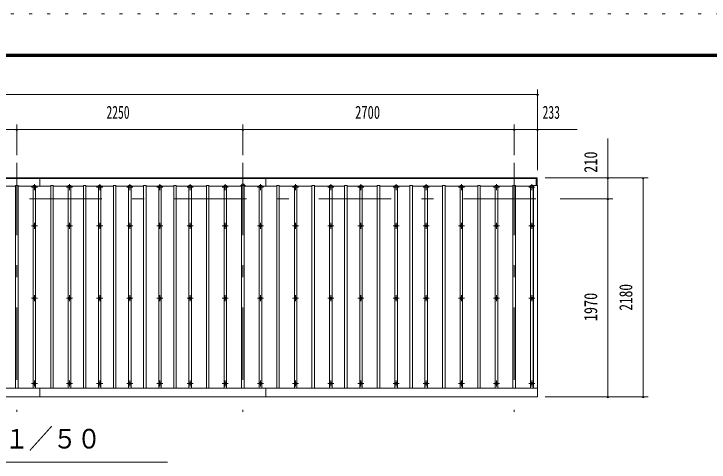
# Model space of a CAD drawing. Units: millimetres, scale not verified. Extents: x -25857 to 25867, y -10500 to 10500.
# Drawn here: x 3216 to 10134, y 6038 to 10500 of the extents above; entities that cross this region are included whole.
import ezdxf
from ezdxf.enums import TextEntityAlignment as Align

# ---------------------------------------------------------------- set-up
doc = ezdxf.new("R2010")
doc.units = ezdxf.units.MM
doc.header["$LTSCALE"] = 60
doc.linetypes.add('USER3', pattern=[24, 12, -5, 2, -5])
doc.linetypes.add('USER4', pattern=[3, 0.5, -2.5])
for name, color, linetype, lineweight in [('0-2_1-05BOLD', 7, 'Continuous', 18), ('0-3_1-25CENTER', 3, 'USER3', 18), ('0-4_1-45THIN', 4, 'Continuous', 18), ('0-5_1-55DIM', 3, 'Continuous', 18), ('0-C_F-F1PAPER', 5, 'Continuous', 18), ('0-D_F-E_J_ADD', 5, 'USER4', 18)]:
    doc.layers.add(name, color=color, linetype=linetype, lineweight=lineweight)
doc.styles.add('ＭＳ ゴシック', font='')
doc.styles.get('ＭＳ ゴシック').set_extended_font_data('MS Gothic')

msp = doc.modelspace()

# ---------------------------------------------------------------- linework, layer by layer
at = {"layer": '0-2_1-05BOLD'}
for p, q in [((-2223.67, 8862.67), (8412.33, 8862.67)), ((3474.33, 8867.67), (3474.33, 8784.63)), ((5724.33, 8867.67), (5724.33, 8784.63)), ((8412.33, 8790.67), (8412.33, 8867.67)), ((8422.33, 8790.67), (8422.33, 8867.67)), ((8387.33, 8790.67), (8427.33, 8790.67)), ((8387.33, 6773.43), (8387.33, 8790.67)), ((-2238.67, 6773.43), (8427.33, 6773.43)), ((3474.33, 6773.43), (3474.33, 6687.67)), ((5724.33, 6773.43), (5724.33, 6687.67))]:
    msp.add_line(p, q, dxfattribs=at)
for points in [[(-2233.67, 8790.67), (-2233.67, 8867.67), (8422.33, 8867.67)], [(-2238.67, 6687.67), (8427.33, 6687.67), (8427.33, 8790.67)]]:
    msp.add_lwpolyline(points, dxfattribs=at)
for centre in [(3419.33, 8390.17), (3769.33, 8390.17), (4069.33, 8390.17), (4369.33, 8390.17), (4669.33, 8390.17), (4969.33, 8390.17), (5319.33, 8390.17), (5669.33, 8390.17), (6019.33, 8390.17), (6369.33, 8390.17), (6669.33, 8390.17), (7019.33, 8390.17), (7319.33, 8390.17), (7669.33, 8390.17), (8019.33, 8390.17), (8369.33, 8390.17), (3419.33, 7668.51), (3769.33, 7668.51), (4069.33, 7668.51), (4369.33, 7668.51), (4669.33, 7668.51), (4969.33, 7668.51), (5319.33, 7668.51), (5669.33, 7668.51), (6019.33, 7668.51), (6369.33, 7668.51), (6669.33, 7668.51), (7019.33, 7668.51), (7319.33, 7668.51), (7669.33, 7668.51), (8019.33, 7668.51), (8369.33, 7668.51), (3419.33, 6820.85), (3769.33, 6820.85), (4069.33, 6820.85), (4369.33, 6820.85), (4669.33, 6820.85), (4969.33, 6820.85), (5319.33, 6820.85), (5669.33, 6820.85), (6019.33, 6820.85), (6369.33, 6820.85), (6669.33, 6820.85), (7019.33, 6820.85), (7319.33, 6820.85), (7669.33, 6820.85), (8019.33, 6820.85), (8369.33, 6820.85)]:
    msp.add_circle(centre, 10, dxfattribs=at)
for centre, radius, start, end in [((5494.33, 8792.15), 15, 326.44154, 213.55197), ((3419.33, 8765.7), 14.5, 46.39838, 133.60162), ((3419.33, 8786.71), 14.5, 226.3961, 313.6039), ((3769.33, 8765.7), 14.5, 46.39838, 133.60162), ((3769.33, 8786.71), 14.5, 226.3961, 313.6039), ((4069.33, 8765.7), 14.5, 46.39838, 133.60162), ((4069.33, 8786.71), 14.5, 226.3961, 313.6039), ((4369.33, 8765.7), 14.5, 46.39838, 133.60162), ((4369.33, 8786.71), 14.5, 226.3961, 313.6039), ((4669.33, 8765.7), 14.5, 46.39838, 133.60162), ((4669.33, 8786.71), 14.5, 226.3961, 313.6039), ((4969.33, 8765.7), 14.5, 46.39838, 133.60162), ((4969.33, 8786.71), 14.5, 226.3961, 313.6039), ((5319.33, 8765.7), 14.5, 46.39838, 133.60162), ((5319.33, 8786.71), 14.5, 226.3961, 313.6039), ((5669.33, 8765.7), 14.5, 46.39838, 133.60162), ((5669.33, 8786.71), 14.5, 226.3961, 313.6039), ((6019.33, 8765.7), 14.5, 46.39838, 133.60162), ((6019.33, 8786.71), 14.5, 226.3961, 313.6039), ((6369.33, 8765.7), 14.5, 46.39838, 133.60162), ((6369.33, 8786.71), 14.5, 226.3961, 313.6039), ((6669.33, 8765.7), 14.5, 46.39838, 133.60162), ((6669.33, 8786.71), 14.5, 226.3961, 313.6039), ((7019.33, 8765.7), 14.5, 46.39838, 133.60162), ((7019.33, 8786.71), 14.5, 226.3961, 313.6039), ((7319.33, 8765.7), 14.5, 46.39838, 133.60162), ((7319.33, 8786.71), 14.5, 226.3961, 313.6039), ((7669.33, 8765.7), 14.5, 46.39838, 133.60162), ((7669.33, 8786.71), 14.5, 226.3961, 313.6039), ((8019.33, 8765.7), 14.5, 46.39838, 133.60162), ((8019.33, 8786.71), 14.5, 226.3961, 313.6039), ((8369.33, 8765.7), 14.5, 46.39838, 133.60162), ((8369.33, 8786.71), 14.5, 226.3961, 313.6039)]:
    msp.add_arc(centre, radius, start, end, dxfattribs=at)
at = {"layer": '0-3_1-25CENTER'}
for p, q in [((3244.33, 9017.67), (3244.33, 6537.67)), ((5494.33, 9017.67), (5494.33, 6537.67)), ((8194.33, 9017.67), (8194.33, 6537.67)), ((3419.33, 8806.2), (3419.33, 8746.2)), ((3769.33, 8806.2), (3769.33, 8746.2)), ((4069.33, 8806.2), (4069.33, 8746.2)), ((4369.33, 8806.2), (4369.33, 8746.2)), ((4669.33, 8806.2), (4669.33, 8746.2)), ((4969.33, 8806.2), (4969.33, 8746.2)), ((5319.33, 8806.2), (5319.33, 8746.2)), ((5469.33, 8792.15), (5519.33, 8792.15)), ((5669.33, 8806.2), (5669.33, 8746.2)), ((6019.33, 8806.2), (6019.33, 8746.2)), ((6369.33, 8806.2), (6369.33, 8746.2)), ((6669.33, 8806.2), (6669.33, 8746.2)), ((7019.33, 8806.2), (7019.33, 8746.2)), ((7319.33, 8806.2), (7319.33, 8746.2)), ((7669.33, 8806.2), (7669.33, 8746.2)), ((8019.33, 8806.2), (8019.33, 8746.2)), ((8369.33, 8806.2), (8369.33, 8746.2)), ((3389.33, 8776.2), (3449.33, 8776.2)), ((3739.33, 8776.2), (3799.33, 8776.2)), ((4039.33, 8776.2), (4099.33, 8776.2)), ((4339.33, 8776.2), (4399.33, 8776.2)), ((4639.33, 8776.2), (4699.33, 8776.2)), ((4939.33, 8776.2), (4999.33, 8776.2)), ((5289.33, 8776.2), (5349.33, 8776.2)), ((5639.33, 8776.2), (5699.33, 8776.2)), ((5989.33, 8776.2), (6049.33, 8776.2)), ((6339.33, 8776.2), (6399.33, 8776.2)), ((6639.33, 8776.2), (6699.33, 8776.2)), ((6989.33, 8776.2), (7049.33, 8776.2)), ((7289.33, 8776.2), (7349.33, 8776.2)), ((7639.33, 8776.2), (7699.33, 8776.2)), ((7989.33, 8776.2), (8049.33, 8776.2)), ((8339.33, 8776.2), (8399.34, 8776.2)), ((-2388.67, 8657.67), (8577.33, 8657.67)), ((3389.33, 8390.17), (3449.33, 8390.17)), ((3419.33, 8420.17), (3419.33, 8360.17)), ((3739.33, 8390.17), (3799.33, 8390.17)), ((3769.33, 8420.17), (3769.33, 8360.17)), ((4039.33, 8390.17), (4099.33, 8390.17)), ((4069.33, 8420.17), (4069.33, 8360.17)), ((4339.33, 8390.17), (4399.33, 8390.17)), ((4369.33, 8420.17), (4369.33, 8360.17)), ((4639.33, 8390.17), (4699.33, 8390.17)), ((4669.33, 8420.17), (4669.33, 8360.17)), ((4939.33, 8390.17), (4999.33, 8390.17)), ((4969.33, 8420.17), (4969.33, 8360.17)), ((5289.33, 8390.17), (5349.33, 8390.17)), ((5319.33, 8420.17), (5319.33, 8360.17)), ((5639.33, 8390.17), (5699.33, 8390.17)), ((5669.33, 8420.17), (5669.33, 8360.17)), ((5989.33, 8390.17), (6049.33, 8390.17)), ((6019.33, 8420.17), (6019.33, 8360.17)), ((6339.33, 8390.17), (6399.33, 8390.17)), ((6369.33, 8420.17), (6369.33, 8360.17)), ((6639.33, 8390.17), (6699.33, 8390.17)), ((6669.33, 8420.17), (6669.33, 8360.17)), ((6989.33, 8390.17), (7049.33, 8390.17)), ((7019.33, 8420.17), (7019.33, 8360.17)), ((7289.33, 8390.17), (7349.33, 8390.17)), ((7319.33, 8420.17), (7319.33, 8360.17)), ((7639.33, 8390.17), (7699.33, 8390.17)), ((7669.33, 8420.17), (7669.33, 8360.17)), ((7989.33, 8390.17), (8049.33, 8390.17)), ((8019.33, 8420.17), (8019.33, 8360.17)), ((8339.33, 8390.17), (8399.34, 8390.17)), ((8369.33, 8420.17), (8369.33, 8360.17)), ((3419.33, 7698.51), (3419.33, 7638.51)), ((3769.33, 7698.51), (3769.33, 7638.51)), ((4069.33, 7698.51), (4069.33, 7638.51)), ((4369.33, 7698.51), (4369.33, 7638.51)), ((4669.33, 7698.51), (4669.33, 7638.51)), ((4969.33, 7698.51), (4969.33, 7638.51)), ((5319.33, 7698.51), (5319.33, 7638.51)), ((5669.33, 7698.51), (5669.33, 7638.51)), ((6019.33, 7698.51), (6019.33, 7638.51)), ((6369.33, 7698.51), (6369.33, 7638.51)), ((6669.33, 7698.51), (6669.33, 7638.51)), ((7019.33, 7698.51), (7019.33, 7638.51)), ((7319.33, 7698.51), (7319.33, 7638.51)), ((7669.33, 7698.51), (7669.33, 7638.51)), ((8019.33, 7698.51), (8019.33, 7638.51)), ((8369.33, 7698.51), (8369.33, 7638.51)), ((3389.33, 7668.51), (3449.33, 7668.51)), ((3739.33, 7668.51), (3799.33, 7668.51)), ((4039.33, 7668.51), (4099.33, 7668.51)), ((4339.33, 7668.51), (4399.33, 7668.51)), ((4639.33, 7668.51), (4699.33, 7668.51)), ((4939.33, 7668.51), (4999.33, 7668.51)), ((5289.33, 7668.51), (5349.33, 7668.51)), ((5639.33, 7668.51), (5699.33, 7668.51)), ((5989.33, 7668.51), (6049.33, 7668.51)), ((6339.33, 7668.51), (6399.33, 7668.51)), ((6639.33, 7668.51), (6699.33, 7668.51)), ((6989.33, 7668.51), (7049.33, 7668.51)), ((7289.33, 7668.51), (7349.33, 7668.51)), ((7639.33, 7668.51), (7699.33, 7668.51)), ((7989.33, 7668.51), (8049.33, 7668.51)), ((8339.33, 7668.51), (8399.34, 7668.51)), ((3419.33, 6850.85), (3419.33, 6790.85)), ((3769.33, 6850.85), (3769.33, 6790.85)), ((4069.33, 6850.85), (4069.33, 6790.85)), ((4369.33, 6850.85), (4369.33, 6790.85)), ((4669.33, 6850.85), (4669.33, 6790.85)), ((4969.33, 6850.85), (4969.33, 6790.85)), ((5319.33, 6850.85), (5319.33, 6790.85)), ((5669.33, 6850.85), (5669.33, 6790.85)), ((6019.33, 6850.85), (6019.33, 6790.85)), ((6369.33, 6850.85), (6369.33, 6790.85)), ((6669.33, 6850.85), (6669.33, 6790.85)), ((7019.33, 6850.85), (7019.33, 6790.85)), ((7319.33, 6850.85), (7319.33, 6790.85)), ((7669.33, 6850.85), (7669.33, 6790.85)), ((8019.33, 6850.85), (8019.33, 6790.85)), ((8369.33, 6850.85), (8369.33, 6790.85)), ((3389.33, 6820.85), (3449.33, 6820.85)), ((3739.33, 6820.85), (3799.33, 6820.85)), ((4039.33, 6820.85), (4099.33, 6820.85)), ((4339.33, 6820.85), (4399.33, 6820.85)), ((4639.33, 6820.85), (4699.33, 6820.85)), ((4939.33, 6820.85), (4999.33, 6820.85)), ((5289.33, 6820.85), (5349.33, 6820.85)), ((5639.33, 6820.85), (5699.33, 6820.85)), ((5989.33, 6820.85), (6049.33, 6820.85)), ((6339.33, 6820.85), (6399.33, 6820.85)), ((6639.33, 6820.85), (6699.33, 6820.85)), ((6989.33, 6820.85), (7049.33, 6820.85)), ((7289.33, 6820.85), (7349.33, 6820.85)), ((7639.33, 6820.85), (7699.33, 6820.85)), ((7989.33, 6820.85), (8049.33, 6820.85)), ((8339.33, 6820.85), (8399.34, 6820.85))]:
    msp.add_line(p, q, dxfattribs=at)
at = {"layer": '0-4_1-45THIN'}
for p, q in [((3231.83, 8790.67), (3231.83, 6773.43)), ((3406.83, 8790.67), (3406.83, 6773.43)), ((3581.83, 8790.67), (3581.83, 6773.43)), ((3756.83, 8790.67), (3756.83, 6773.43)), ((3906.83, 8790.67), (3906.83, 6773.43)), ((4056.83, 8790.67), (4056.83, 6773.43)), ((4206.83, 8790.67), (4206.83, 6773.43)), ((4356.83, 8790.67), (4356.83, 6773.43)), ((4506.83, 8790.67), (4506.83, 6773.43)), ((4656.83, 8790.67), (4656.83, 6773.43)), ((4806.83, 8790.67), (4806.83, 6773.43)), ((4956.83, 8790.67), (4956.83, 6773.43)), ((5131.83, 8790.67), (5131.83, 6773.43)), ((5306.83, 8790.67), (5306.83, 6773.43)), ((5481.83, 8790.67), (5481.83, 6773.43)), ((5656.83, 8790.67), (5656.83, 6773.43)), ((5831.83, 8790.67), (5831.83, 6773.43)), ((6006.83, 8790.67), (6006.83, 6773.43)), ((6181.83, 8790.67), (6181.83, 6773.43)), ((6356.83, 8790.67), (6356.83, 6773.43)), ((6506.83, 8790.67), (6506.83, 6773.43)), ((6656.83, 8790.67), (6656.83, 6773.43)), ((6831.83, 8790.67), (6831.83, 6773.43)), ((7006.83, 8790.67), (7006.83, 6773.43)), ((7156.83, 8790.67), (7156.83, 6773.43)), ((7306.83, 8790.67), (7306.83, 6773.43)), ((7481.83, 8790.67), (7481.83, 6773.43)), ((7656.83, 8790.67), (7656.83, 6773.43)), ((7831.83, 8790.67), (7831.83, 6773.43)), ((8006.83, 8790.67), (8006.83, 6773.43)), ((8181.83, 8790.67), (8181.83, 6773.43)), ((8356.83, 8790.67), (8356.83, 6773.43)), ((3231.83, 8784.63), (3081.83, 8784.63)), ((3256.83, 8784.63), (3406.83, 8784.63)), ((3581.83, 8784.63), (3431.83, 8784.63)), ((3606.83, 8784.63), (3756.83, 8784.63)), ((3906.83, 8784.63), (3781.83, 8784.63)), ((3931.83, 8784.63), (4056.83, 8784.63)), ((4206.83, 8784.63), (4081.83, 8784.63)), ((4231.83, 8784.63), (4356.83, 8784.63)), ((4506.83, 8784.63), (4381.83, 8784.63)), ((4531.83, 8784.63), (4656.83, 8784.63)), ((4806.83, 8784.63), (4681.83, 8784.63)), ((4831.83, 8784.63), (4956.83, 8784.63)), ((5131.83, 8784.63), (4981.83, 8784.63)), ((5156.83, 8784.63), (5306.83, 8784.63)), ((5481.83, 8784.63), (5331.83, 8784.63)), ((5506.83, 8784.63), (5656.83, 8784.63)), ((5831.83, 8784.63), (5681.83, 8784.63)), ((5856.83, 8784.63), (6006.83, 8784.63)), ((6181.83, 8784.63), (6031.83, 8784.63)), ((6206.83, 8784.63), (6356.83, 8784.63)), ((6506.83, 8784.63), (6381.83, 8784.63)), ((6531.83, 8784.63), (6656.83, 8784.63)), ((6831.83, 8784.63), (6681.83, 8784.63)), ((6856.83, 8784.63), (7006.83, 8784.63)), ((7156.83, 8784.63), (7031.83, 8784.63)), ((7181.83, 8784.63), (7306.83, 8784.63)), ((7481.83, 8784.63), (7331.83, 8784.63)), ((7506.83, 8784.63), (7656.83, 8784.63)), ((7831.83, 8784.63), (7681.83, 8784.63)), ((7856.83, 8784.63), (8006.83, 8784.63)), ((8181.83, 8784.63), (8031.83, 8784.63)), ((8206.83, 8784.63), (8356.83, 8784.63)), ((8387.33, 8775.67), (8381.83, 8775.67))]:
    msp.add_line(p, q, dxfattribs=at)
for points in [[(3231.83, 8790.67), (3256.83, 8790.67), (3256.83, 6773.43)], [(3406.83, 8790.67), (3431.83, 8790.67), (3431.83, 6773.43)], [(3581.83, 8790.67), (3606.83, 8790.67), (3606.83, 6773.43)], [(3756.83, 8790.67), (3781.83, 8790.67), (3781.83, 6773.43)], [(3906.83, 8790.67), (3931.83, 8790.67), (3931.83, 6773.43)], [(4056.83, 8790.67), (4081.83, 8790.67), (4081.83, 6773.43)], [(4206.83, 8790.67), (4231.83, 8790.67), (4231.83, 6773.43)], [(4356.83, 8790.67), (4381.83, 8790.67), (4381.83, 6773.43)], [(4506.83, 8790.67), (4531.83, 8790.67), (4531.83, 6773.43)], [(4656.83, 8790.67), (4681.83, 8790.67), (4681.83, 6773.43)], [(4806.83, 8790.67), (4831.83, 8790.67), (4831.83, 6773.43)], [(4956.83, 8790.67), (4981.83, 8790.67), (4981.83, 6773.43)], [(5131.83, 8790.67), (5156.83, 8790.67), (5156.83, 6773.43)], [(5306.83, 8790.67), (5331.83, 8790.67), (5331.83, 6773.43)], [(5481.83, 8790.67), (5506.83, 8790.67), (5506.83, 6773.43)], [(5656.83, 8790.67), (5681.83, 8790.67), (5681.83, 6773.43)], [(5831.83, 8790.67), (5856.83, 8790.67), (5856.83, 6773.43)], [(6006.83, 8790.67), (6031.83, 8790.67), (6031.83, 6773.43)], [(6181.83, 8790.67), (6206.83, 8790.67), (6206.83, 6773.43)], [(6356.83, 8790.67), (6381.83, 8790.67), (6381.83, 6773.43)], [(6506.83, 8790.67), (6531.83, 8790.67), (6531.83, 6773.43)], [(6656.83, 8790.67), (6681.83, 8790.67), (6681.83, 6773.43)], [(6831.83, 8790.67), (6856.83, 8790.67), (6856.83, 6773.43)], [(7006.83, 8790.67), (7031.83, 8790.67), (7031.83, 6773.43)], [(7156.83, 8790.67), (7181.83, 8790.67), (7181.83, 6773.43)], [(7306.83, 8790.67), (7331.83, 8790.67), (7331.83, 6773.43)], [(7481.83, 8790.67), (7506.83, 8790.67), (7506.83, 6773.43)], [(7656.83, 8790.67), (7681.83, 8790.67), (7681.83, 6773.43)], [(7831.83, 8790.67), (7856.83, 8790.67), (7856.83, 6773.43)], [(8006.83, 8790.67), (8031.83, 8790.67), (8031.83, 6773.43)], [(8181.83, 8790.67), (8206.83, 8790.67), (8206.83, 6773.43)], [(8356.83, 8790.67), (8381.83, 8790.67), (8381.83, 6773.43)]]:
    msp.add_lwpolyline(points, dxfattribs=at)
at = {"layer": '0-5_1-55DIM'}
for p, q in [((-2238.67, 9698.67), (8427.33, 9698.67)), ((8437.33, 9698.67), (8417.33, 9698.67)), ((8427.33, 8942.68), (8427.33, 9748.67)), ((-2631.17, 9348.67), (8819.83, 9348.67)), ((3254.33, 9348.67), (3234.33, 9348.67)), ((3244.33, 9092.68), (3244.33, 9398.67)), ((5504.33, 9348.67), (5484.33, 9348.67)), ((5494.33, 9092.68), (5494.33, 9398.67)), ((8204.33, 9348.67), (8184.33, 9348.67)), ((8194.33, 9092.68), (8194.33, 9398.67)), ((8437.33, 9348.67), (8417.33, 9348.67)), ((9127.33, 9260.17), (9127.33, 6687.67)), ((8502.33, 8867.67), (9527.33, 8867.67)), ((9137.33, 8867.67), (9117.33, 8867.67)), ((9487.33, 8867.67), (9467.33, 8867.67)), ((9477.33, 8867.67), (9477.33, 6687.67)), ((8652.33, 8657.67), (9177.33, 8657.67)), ((9137.33, 8657.67), (9117.33, 8657.67)), ((8502.33, 6687.67), (9527.33, 6687.67)), ((9137.33, 6687.67), (9117.33, 6687.67)), ((9487.33, 6687.67), (9467.33, 6687.67)), ((1444.33, 6037.67), (4744.33, 6037.67))]:
    msp.add_line(p, q, dxfattribs=at)
for centre in [(8427.33, 9698.67), (3244.33, 9348.67), (5494.33, 9348.67), (8194.33, 9348.67), (8427.33, 9348.67), (9127.33, 8867.67), (9477.33, 8867.67), (9127.33, 8657.67), (9127.33, 6687.67), (9477.33, 6687.67)]:
    msp.add_arc(centre, 10, 180, 0, dxfattribs=at)
at = {"layer": '0-C_F-F1PAPER'}
for p, q in [((-3333.34, 10100), (25366.66, 10100)), ((-3330.84, 10097.5), (25364.16, 10097.5)), ((-3328.34, 10095), (25361.66, 10095)), ((-3325.84, 10092.5), (25359.16, 10092.5)), ((-3323.34, 10090), (25356.66, 10090)), ((-3320.84, 10087.5), (25354.16, 10087.5)), ((-3318.34, 10085), (25351.66, 10085)), ((-3315.84, 10082.5), (25349.16, 10082.5)), ((-3313.34, 10080), (25346.66, 10080)), ((-3310.84, 10077.5), (25344.16, 10077.5)), ((-3308.34, 10075), (25341.66, 10075))]:
    msp.add_line(p, q, dxfattribs=at)
at = {"layer": '0-D_F-E_J_ADD'}
msp.add_line((-3833.34, 10500), (25866.66, 10500), dxfattribs=at)

# ---------------------------------------------------------------- texts
at = {"layer": '0-5_1-55DIM', "color": 7, "style": 'ＭＳ ゴシック'}
for s, height, width, p in [('2250', 130.2, 0.65, (4136.83, 9416.44)), ('2700', 130.2, 0.7, (6611.83, 9416.44)), ('233', 130.2, 0.65, (8477.33, 9416.44)), ('屋根伏図\u3000Ｓ＝１／５０', 195.4, 0.9, (1444.33, 6114.32))]:
    msp.add_text(s, height=height, dxfattribs=dict(at, width=width)).set_placement(p, align=Align.BOTTOM_LEFT)
for s, width, p in [('210', 0.8, (9059.56, 8917.67)), ('2180', 0.75, (9409.56, 7545.17)), ('1970', 0.8, (9059.56, 7440.17))]:
    msp.add_text(s, height=130.2, rotation=90, dxfattribs=dict(at, width=width)).set_placement(p, align=Align.BOTTOM_LEFT)

doc.saveas('drawing.dxf')
